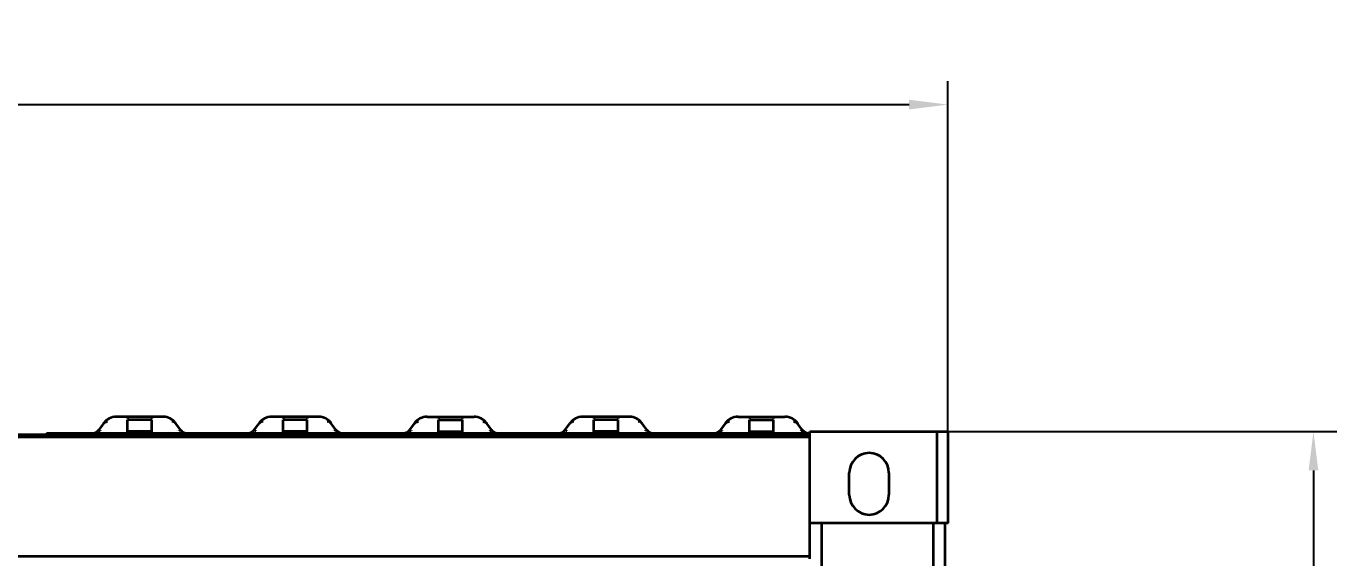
# Model space of a CAD drawing. Header units: millimetres. Extents: x 32496 to 166256, y 3504 to 23939.
# Drawn here: x 51001 to 52687, y 17724 to 18408 of the extents above; entities that cross this region are included whole.
import ezdxf

# ---------------------------------------------------------------- set-up
doc = ezdxf.new("R2010")
doc.units = ezdxf.units.MM
doc.header["$PDSIZE"] = -5
doc.layers.get('0').update_dxf_attribs({"lineweight": 35})
doc.layers.get('Defpoints').update_dxf_attribs({"lineweight": 18})
doc.styles.add('仿宋', font='simfang.ttf', dxfattribs={"width": 0.8})
doc.dimstyles.new('6倍', dxfattribs={"dimscale": 20, "dimtxt": 3.5, "dimasz": 2.5, "dimexe": 1.5, "dimexo": 0, "dimgap": 1, "dimtad": 1, "dimdec": 1, "dimdsep": 46, "dimtxsty": '仿宋', "dimblk": '_CAXARROW', "dimcen": 2.5, "dimdle": 5, "dimclrd": 4, "dimclre": 4, "dimclrt": 3, "dimadec": 0, "dimazin": 0, "dimtfac": 1, "dimtdec": 1, "dimtmove": 0, "dimatfit": 3, "dimfxl": 1, "dimtolj": 1, "dimarcsym": 0})

# ---------------------------------------------------------------- blocks, each defined once
blk = doc.blocks.new('_CAXARROW')
blk.add_hatch(color=0).paths.add_polyline_path([(0, 0), (-1, 0.125), (-1, -0.125)], flags=0)
blk = doc.blocks.new('*D5841')
at = {"color": 4, "linetype": 'Continuous', "lineweight": -2}
for p, q in [((39994.6, 17886.3), (39994.6, 18337.3)), ((52186.6, 17886.3), (52186.6, 18337.3)), ((40044.6, 18307.3), (52136.6, 18307.3))]:
    blk.add_line(p, q, dxfattribs=at)
at = {"layer": 'Defpoints', "color": 0}
for p in [(52186.6, 18307.3), (39994.6, 17886.3), (52186.6, 17886.3)]:
    blk.add_point(p, dxfattribs=at)
at = {"color": 4, "linetype": 'ByBlock', "lineweight": -2, "xscale": 50, "yscale": 50, "zscale": 50, "rotation": 180}
blk.add_blockref('_CAXARROW', (39994.6, 18307.3), dxfattribs=at)
at = {"color": 4, "linetype": 'ByBlock', "lineweight": -2, "xscale": 50, "yscale": 50, "zscale": 50}
blk.add_blockref('_CAXARROW', (52186.6, 18307.3), dxfattribs=at)
at = {"color": 3, "insert": (46090.6, 18362.3), "char_height": 70, "attachment_point": 5, "style": '仿宋'}
blk.add_mtext('\\A1;12192', dxfattribs=at)
blk = doc.blocks.new('*D5842')
at = {"color": 4, "linetype": 'Continuous', "lineweight": -2}
for p, q in [((52186.6, 17886.3), (52686.8, 17886.3)), ((52656.8, 17836.3), (52656.8, 15040.3)), ((52186.6, 14990.3), (52686.8, 14990.3))]:
    blk.add_line(p, q, dxfattribs=at)
at = {"layer": 'Defpoints', "color": 0}
for p in [(52186.6, 17886.3), (52186.6, 14990.3), (52656.8, 14990.3)]:
    blk.add_point(p, dxfattribs=at)
at = {"color": 4, "linetype": 'ByBlock', "lineweight": -2, "xscale": 50, "yscale": 50, "zscale": 50}
for p, rotation in [((52656.8, 17886.3), 90), ((52656.8, 14990.3), 270)]:
    blk.add_blockref('_CAXARROW', p, dxfattribs=dict(at, rotation=rotation))
at = {"color": 3, "insert": (52601.8, 16438.3), "char_height": 70, "attachment_point": 5, "rotation": 90, "style": '仿宋'}
blk.add_mtext('\\A1;2896', dxfattribs=at)

msp = doc.modelspace()

# ---------------------------------------------------------------- linework, layer by layer
at = {"linetype": 'Continuous'}
for p, q in [((51100.157, 17896.973), (51094.131, 17888.536)), ((51176.847, 17905.349), (51116.432, 17905.349)), ((51131.14, 17905.349), (51131.14, 17903.349)), ((51162.14, 17901.349), (51131.14, 17901.349)), ((51131.14, 17886.349), (51131.14, 17901.349)), ((51162.14, 17905.349), (51162.14, 17903.349)), ((51162.14, 17886.349), (51162.14, 17901.349)), ((51199.149, 17888.536), (51193.122, 17896.973)), ((51294.131, 17888.536), (51300.157, 17896.973)), ((51376.847, 17905.349), (51316.432, 17905.349)), ((51331.14, 17905.349), (51331.14, 17903.349)), ((51362.14, 17901.349), (51331.14, 17901.349)), ((51331.14, 17886.349), (51331.14, 17901.349)), ((51362.14, 17905.349), (51362.14, 17903.349)), ((51362.14, 17886.349), (51362.14, 17901.349)), ((51399.149, 17888.536), (51393.122, 17896.973)), ((51494.131, 17888.536), (51500.157, 17896.973)), ((51516.432, 17905.349), (51576.847, 17905.349)), ((51531.14, 17905.349), (51531.14, 17903.349)), ((51531.14, 17901.349), (51562.14, 17901.349)), ((51531.14, 17886.349), (51531.14, 17901.349)), ((51562.14, 17905.349), (51562.14, 17903.349)), ((51562.14, 17886.349), (51562.14, 17901.349)), ((51599.149, 17888.536), (51593.122, 17896.973)), ((51694.131, 17888.536), (51700.157, 17896.973)), ((51776.847, 17905.349), (51716.432, 17905.349)), ((51731.14, 17905.349), (51731.14, 17903.349)), ((51762.14, 17901.349), (51731.14, 17901.349)), ((51731.14, 17886.349), (51731.14, 17901.349)), ((51762.14, 17905.349), (51762.14, 17903.349)), ((51762.14, 17886.349), (51762.14, 17901.349)), ((51799.149, 17888.536), (51793.122, 17896.973)), ((51894.131, 17888.536), (51900.157, 17896.973)), ((51916.432, 17905.349), (51976.847, 17905.349)), ((51931.14, 17905.349), (51931.14, 17903.349)), ((51931.14, 17901.349), (51962.14, 17901.349)), ((51931.14, 17886.349), (51931.14, 17901.349)), ((51962.14, 17905.349), (51962.14, 17903.349)), ((51962.14, 17886.349), (51962.14, 17901.349)), ((51999.149, 17888.536), (51993.122, 17896.973)), ((52008.64, 17879.349), (40048.64, 17879.349)), ((52008.64, 17882.349), (40172.64, 17882.349)), ((51026.64, 17884.349), (52008.64, 17884.349)), ((51026.64, 17884.349), (51026.64, 17882.349)), ((51162.14, 17886.349), (51131.14, 17886.349)), ((51131.14, 17884.349), (51131.14, 17886.349)), ((51162.14, 17884.349), (51162.14, 17886.349)), ((51362.14, 17886.349), (51331.14, 17886.349)), ((51331.14, 17884.349), (51331.14, 17886.349)), ((51362.14, 17884.349), (51362.14, 17886.349)), ((51531.14, 17886.349), (51562.14, 17886.349)), ((51531.14, 17884.349), (51531.14, 17886.349)), ((51562.14, 17884.349), (51562.14, 17886.349)), ((51762.14, 17886.349), (51731.14, 17886.349)), ((51731.14, 17884.349), (51731.14, 17886.349)), ((51762.14, 17884.349), (51762.14, 17886.349)), ((51931.14, 17886.349), (51962.14, 17886.349)), ((51931.14, 17884.349), (51931.14, 17886.349)), ((51962.14, 17884.349), (51962.14, 17886.349)), ((52008.64, 17886.349), (52186.64, 17886.349)), ((52008.64, 17768.349), (52008.64, 17886.349)), ((52008.64, 17722.349), (52008.64, 17882.349)), ((52172.14, 17886.349), (52172.14, 17768.349)), ((52186.64, 17768.349), (52186.64, 17886.349)), ((52059.64, 17804.849), (52059.64, 17833.349)), ((52110.64, 17833.349), (52110.64, 17804.849)), ((52186.64, 17768.349), (52008.64, 17768.349)), ((52023.64, 17768.349), (52023.64, 15108.349)), ((52167.64, 17768.349), (52167.64, 17693.849)), ((52182.64, 17768.349), (52182.64, 17693.849)), ((52008.64, 17725.349), (40048.64, 17725.349))]:
    msp.add_line(p, q, dxfattribs=at)
for centre, radius, start, end in [((51116.432, 17885.349), 20, 90, 144.462322), ((51176.847, 17885.349), 20, 35.537677, 89.999999), ((51316.432, 17885.349), 20, 90, 144.462322), ((51376.847, 17885.349), 20, 35.537677, 89.999999), ((51516.432, 17885.349), 20, 90.000001, 144.462323), ((51576.847, 17885.349), 20, 35.537678, 90), ((51716.432, 17885.349), 20, 90, 144.462322), ((51776.847, 17885.349), 20, 35.537677, 89.999999), ((51916.432, 17885.349), 20, 90.000001, 144.462323), ((51976.847, 17885.349), 20, 35.537678, 90), ((51085.994, 17894.349), 10, 269.999996, 324.462322), ((51098.513, 17901.462), 14.189, 258.884753, 259.203874), ((51098.761, 17902.772), 15.522, 259.207522, 259.763914), ((51194.518, 17902.771), 15.521, 280.236676, 280.792456), ((51194.767, 17901.463), 14.189, 280.796092, 281.115211), ((51207.286, 17894.349), 10, 215.53768, 270.000004), ((51285.994, 17894.349), 10, 269.999996, 324.462322), ((51298.513, 17901.462), 14.189, 258.884753, 259.203874), ((51298.761, 17902.772), 15.522, 259.207522, 259.763914), ((51394.518, 17902.771), 15.521, 280.236676, 280.792456), ((51394.767, 17901.463), 14.189, 280.796092, 281.115211), ((51407.286, 17894.349), 10, 215.53768, 270.000004), ((51485.994, 17894.349), 10, 269.999996, 324.46232), ((51498.513, 17901.463), 14.189, 258.884789, 259.203908), ((51498.761, 17902.771), 15.521, 259.207544, 259.763324), ((51594.518, 17902.772), 15.522, 280.236086, 280.792478), ((51594.767, 17901.462), 14.189, 280.796126, 281.115247), ((51607.286, 17894.349), 10, 215.53768, 270), ((51685.994, 17894.349), 10, 269.999996, 324.462322), ((51698.513, 17901.462), 14.189, 258.884753, 259.203874), ((51698.761, 17902.772), 15.522, 259.207522, 259.763914), ((51794.518, 17902.771), 15.521, 280.236676, 280.792456), ((51794.767, 17901.463), 14.189, 280.796092, 281.115211), ((51807.286, 17894.349), 10, 215.53768, 270.000004), ((51885.994, 17894.349), 10, 269.999996, 324.46232), ((51898.513, 17901.463), 14.189, 258.884789, 259.203908), ((51898.761, 17902.771), 15.521, 259.207544, 259.763324), ((51994.518, 17902.772), 15.522, 280.236086, 280.792478), ((51994.767, 17901.462), 14.189, 280.796126, 281.115247), ((52007.286, 17894.349), 10, 215.53768, 270), ((52085.14, 17833.349), 25.5, 0, 180), ((52085.14, 17804.849), 25.5, 180, 0)]:
    msp.add_arc(centre, radius, start, end, dxfattribs=at)
for points, knots in [([(51100.157, 17896.973), (51100.366, 17897.265), (51100.958, 17897.82), (51102.116, 17898.48), (51103.604, 17899.056), (51104.716, 17899.362), (51105.321, 17899.508)], [0, 0, 0, 0, 0.18376093, 0.4088939, 0.68070674, 1, 1, 1, 1]), ([(51193.122, 17896.973), (51192.914, 17897.265), (51192.322, 17897.82), (51191.164, 17898.48), (51189.676, 17899.056), (51188.563, 17899.362), (51187.958, 17899.508)], [0, 0, 0, 0, 0.18375987, 0.40889336, 0.68070652, 1, 1, 1, 1]), ([(51305.321, 17899.508), (51304.716, 17899.362), (51303.604, 17899.056), (51302.116, 17898.48), (51300.958, 17897.82), (51300.366, 17897.265), (51300.157, 17896.973)], [0, 0, 0, 0, 0.31929326, 0.5911061, 0.81623907, 1, 1, 1, 1]), ([(51393.122, 17896.973), (51392.914, 17897.265), (51392.322, 17897.82), (51391.164, 17898.48), (51389.676, 17899.056), (51388.563, 17899.362), (51387.958, 17899.508)], [0, 0, 0, 0, 0.18375987, 0.40889336, 0.68070652, 1, 1, 1, 1]), ([(51500.157, 17896.973), (51500.366, 17897.265), (51500.958, 17897.82), (51502.116, 17898.48), (51503.604, 17899.056), (51504.716, 17899.362), (51505.321, 17899.508)], [0, 0, 0, 0, 0.18375987, 0.40889336, 0.68070652, 1, 1, 1, 1]), ([(51587.958, 17899.508), (51588.563, 17899.362), (51589.676, 17899.056), (51591.164, 17898.48), (51592.322, 17897.82), (51592.914, 17897.265), (51593.122, 17896.973)], [0, 0, 0, 0, 0.31929326, 0.5911061, 0.81623907, 1, 1, 1, 1]), ([(51705.321, 17899.508), (51704.716, 17899.362), (51703.604, 17899.056), (51702.116, 17898.48), (51700.958, 17897.82), (51700.366, 17897.265), (51700.157, 17896.973)], [0, 0, 0, 0, 0.31929326, 0.5911061, 0.81623907, 1, 1, 1, 1]), ([(51793.122, 17896.973), (51792.914, 17897.265), (51792.322, 17897.82), (51791.164, 17898.48), (51789.676, 17899.056), (51788.563, 17899.362), (51787.958, 17899.508)], [0, 0, 0, 0, 0.18375987, 0.40889336, 0.68070652, 1, 1, 1, 1]), ([(51900.157, 17896.973), (51900.366, 17897.265), (51900.958, 17897.82), (51902.116, 17898.48), (51903.604, 17899.056), (51904.716, 17899.362), (51905.321, 17899.508)], [0, 0, 0, 0, 0.18375987, 0.40889336, 0.68070652, 1, 1, 1, 1]), ([(51987.958, 17899.508), (51988.563, 17899.362), (51989.676, 17899.056), (51991.164, 17898.48), (51992.322, 17897.82), (51992.914, 17897.265), (51993.122, 17896.973)], [0, 0, 0, 0, 0.31929326, 0.5911061, 0.81623907, 1, 1, 1, 1]), ([(51094.131, 17888.536), (51094.1, 17888.493), (51094.051, 17888.401), (51094.063, 17888.24), (51094.169, 17888.099), (51094.344, 17887.974), (51094.594, 17887.855), (51095.074, 17887.689), (51095.481, 17887.598), (51095.777, 17887.54)], [0, 0, 0, 0, 0.07298318, 0.13672086, 0.20976254, 0.30554044, 0.43036627, 0.5870163, 1, 1, 1, 1]), ([(51199.149, 17888.536), (51199.18, 17888.493), (51199.229, 17888.401), (51199.216, 17888.24), (51199.111, 17888.099), (51198.935, 17887.974), (51198.685, 17887.855), (51198.206, 17887.689), (51197.798, 17887.598), (51197.502, 17887.54)], [0, 0, 0, 0, 0.0729829, 0.13672066, 0.20976227, 0.30554021, 0.4303661, 0.5870162, 1, 1, 1, 1]), ([(51295.777, 17887.54), (51295.481, 17887.598), (51295.074, 17887.689), (51294.594, 17887.855), (51294.344, 17887.974), (51294.169, 17888.099), (51294.063, 17888.24), (51294.051, 17888.401), (51294.1, 17888.493), (51294.131, 17888.536)], [0, 0, 0, 0, 0.4129837, 0.56963373, 0.69445956, 0.79023746, 0.86327914, 0.92701682, 1, 1, 1, 1]), ([(51399.149, 17888.536), (51399.18, 17888.493), (51399.229, 17888.401), (51399.216, 17888.24), (51399.111, 17888.099), (51398.935, 17887.974), (51398.685, 17887.855), (51398.206, 17887.689), (51397.798, 17887.598), (51397.502, 17887.54)], [0, 0, 0, 0, 0.0729829, 0.13672066, 0.20976227, 0.30554021, 0.4303661, 0.5870162, 1, 1, 1, 1]), ([(51494.131, 17888.536), (51494.1, 17888.493), (51494.051, 17888.401), (51494.063, 17888.24), (51494.169, 17888.099), (51494.344, 17887.974), (51494.594, 17887.855), (51495.074, 17887.689), (51495.481, 17887.598), (51495.777, 17887.54)], [0, 0, 0, 0, 0.0729829, 0.13672066, 0.20976227, 0.30554021, 0.4303661, 0.5870162, 1, 1, 1, 1]), ([(51597.502, 17887.54), (51597.798, 17887.598), (51598.206, 17887.689), (51598.685, 17887.855), (51598.935, 17887.974), (51599.111, 17888.099), (51599.216, 17888.24), (51599.229, 17888.401), (51599.18, 17888.493), (51599.149, 17888.536)], [0, 0, 0, 0, 0.4129837, 0.56963373, 0.69445956, 0.79023746, 0.86327914, 0.92701682, 1, 1, 1, 1]), ([(51695.777, 17887.54), (51695.481, 17887.598), (51695.074, 17887.689), (51694.594, 17887.855), (51694.344, 17887.974), (51694.169, 17888.099), (51694.063, 17888.24), (51694.051, 17888.401), (51694.1, 17888.493), (51694.131, 17888.536)], [0, 0, 0, 0, 0.4129837, 0.56963373, 0.69445956, 0.79023746, 0.86327914, 0.92701682, 1, 1, 1, 1]), ([(51799.149, 17888.536), (51799.18, 17888.493), (51799.229, 17888.401), (51799.216, 17888.24), (51799.111, 17888.099), (51798.935, 17887.974), (51798.685, 17887.855), (51798.206, 17887.689), (51797.798, 17887.598), (51797.502, 17887.54)], [0, 0, 0, 0, 0.0729829, 0.13672066, 0.20976227, 0.30554021, 0.4303661, 0.5870162, 1, 1, 1, 1]), ([(51894.131, 17888.536), (51894.1, 17888.493), (51894.051, 17888.401), (51894.063, 17888.24), (51894.169, 17888.099), (51894.344, 17887.974), (51894.594, 17887.855), (51895.074, 17887.689), (51895.481, 17887.598), (51895.777, 17887.54)], [0, 0, 0, 0, 0.0729829, 0.13672066, 0.20976227, 0.30554021, 0.4303661, 0.5870162, 1, 1, 1, 1]), ([(51997.502, 17887.54), (51997.798, 17887.598), (51998.206, 17887.689), (51998.685, 17887.855), (51998.935, 17887.974), (51999.111, 17888.099), (51999.216, 17888.24), (51999.229, 17888.401), (51999.18, 17888.493), (51999.149, 17888.536)], [0, 0, 0, 0, 0.4129837, 0.56963373, 0.69445956, 0.79023746, 0.86327914, 0.92701682, 1, 1, 1, 1])]:
    msp.add_open_spline(points, degree=3, knots=knots, dxfattribs=at)

# ---------------------------------------------------------------- dimensions: what is measured, and where the dimension line sits
at = {"color": 6}
dim = msp.add_linear_dim(base=(52186.64, 18307.346), p1=(39994.64, 17886.349), p2=(52186.64, 17886.349), dimstyle='6倍', dxfattribs=at)
dim.commit()
dim.dimension.update_dxf_attribs({"geometry": '*D5841', "text_midpoint": (46090.64, 18362.346)})
dim = msp.add_linear_dim(base=(52656.817, 14990.349), p1=(52186.64, 17886.349), p2=(52186.64, 14990.349), angle=90, dimstyle='6倍', dxfattribs=at)
dim.commit()
dim.dimension.update_dxf_attribs({"geometry": '*D5842', "text_midpoint": (52601.817, 16438.349)})

doc.saveas('drawing.dxf')
